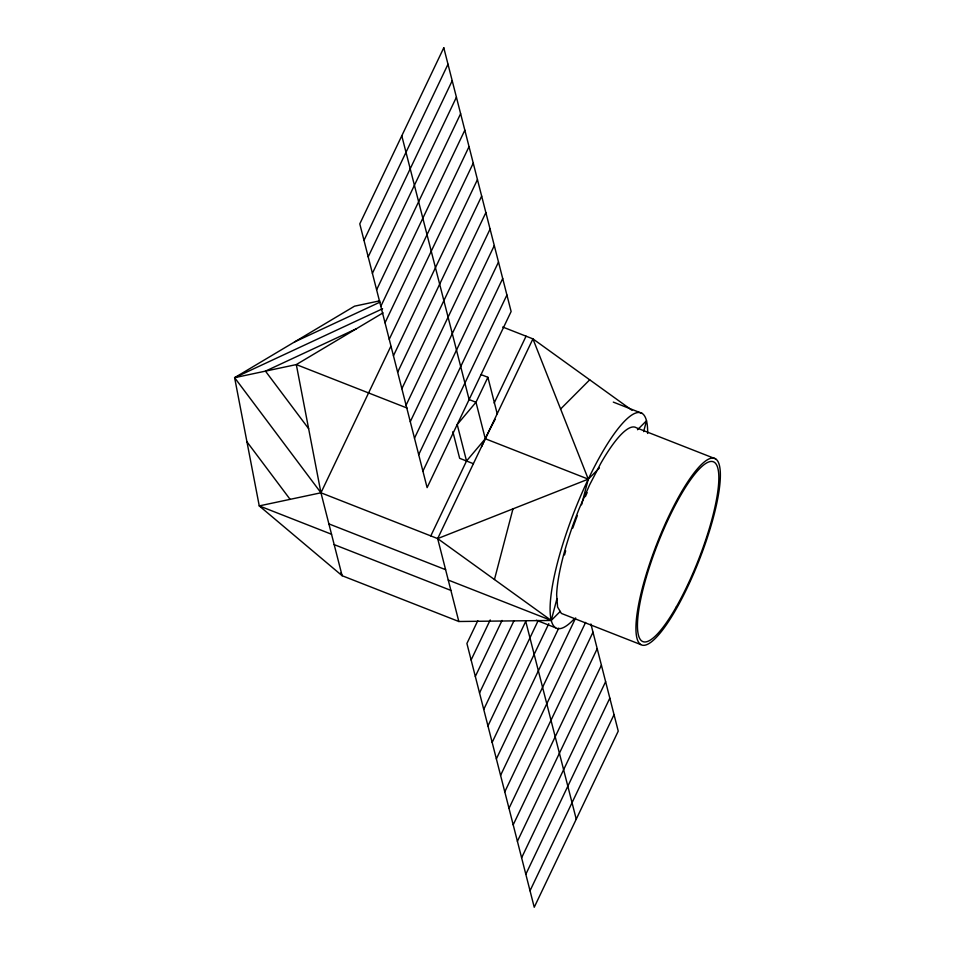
<?xml version="1.0" encoding="UTF-8"?>
<svg xmlns="http://www.w3.org/2000/svg" width="955" height="955" viewBox="0 0 955 955"><rect width="100%" height="100%" fill="white"/><g stroke="black" fill="none" stroke-linecap="round" stroke-linejoin="round"><path stroke-width="1.43" d="M494.451 579.53L512.978 508.872M379.756 300.825L354.52 306.185L234.62 377.679L259.259 505.899L342.117 575.71L458.83 621.502L551.238 620.464L556.944 598.678M581.571 504.753L588.28 479.147L599.382 468.022M643.646 431.636L646.499 420.749L637.522 429.75M585.367 496.624L587.146 492.589M363.998 240.362L448.002 64.236M368.2 256.847L452.204 80.721M372.414 273.333L456.418 97.207M376.616 289.807L460.62 113.693M380.83 306.292L464.834 130.178M385.032 322.778L469.036 146.652M389.246 339.264L473.25 163.138M390.81 346.343L320.952 492.792L342.117 575.71L340.708 573.107M393.448 355.749L477.452 179.624M397.662 372.235L481.666 196.109M401.864 388.721L485.88 212.595M406.078 405.207L490.082 229.081M410.28 421.692L494.296 245.566M414.494 438.178L498.498 262.052M418.696 454.664L502.712 278.538M422.91 471.137L506.914 295.023M481.022 374.599L487.898 377.297L475.984 402.258L457.218 424.533L466.529 461.002L430.8 535.898M494.165 403.058L526.062 336.184M458.83 621.502L437.665 538.596L532.926 338.882L502.712 327.028M477.798 620.678L466.911 643.491L534.239 907.25L618.243 731.124L590.894 623.973M471.113 659.977L490.213 619.95M475.327 676.462L502.055 620.428M479.529 692.948L513.897 620.905M483.743 709.434L525.739 621.371L576.247 819.187M487.945 725.919L538.226 620.511M492.159 742.405L548.803 623.651M496.361 758.891L558.735 628.127M500.575 775.376L575.674 617.933M504.777 791.862L585.606 622.409M508.991 808.348L592.995 632.222M513.193 824.822L597.209 648.708M517.407 841.307L601.411 665.193M521.609 857.793L605.625 681.667M525.823 874.279L609.827 698.153M530.025 890.764L614.041 714.638M466.529 461.002L485.295 438.739L475.984 402.258L469.12 399.56L401.792 135.813M560.609 409.015L589.713 379.815M448.253 580.055L551.238 620.464L560.215 611.451M383.05 312.858L296.313 364.583L234.62 377.679L320.952 492.792L437.665 538.596L551.238 620.464M294.57 341.938L380.018 302.126M234.62 377.679L382.585 308.752M356.263 328.83L265.466 371.137L308.632 428.688M437.665 538.596L588.28 479.147L532.926 338.882L631.995 410.292M613.301 402.103L642.13 413.42M715.629 458.877A100.203 22.693 -68.6 0 0 642.512 587.48A100.203 22.693 -68.6 0 0 676.331 608.777A100.203 22.693 -68.6 0 0 715.629 458.877L636.34 427.768A100.203 22.693 -68.6 0 0 600.695 463.533L589.701 484.698L579.339 508.299A100.203 22.693 -68.6 0 0 556.646 594.846L557.613 607.094L561.397 613.432L640.686 644.553M407.033 408.024L296.313 364.583L320.952 492.792L259.259 505.899L331.528 534.251M485.295 438.739L588.28 479.147M473.394 463.7L459.653 458.316L452.849 431.66M328.89 523.889L445.603 569.681M536.376 620.237L555.595 627.781M334.178 544.613L450.903 590.417M246.939 441.795L290.105 499.346M487.898 377.297L497.209 413.778M564.548 554.939A96.562 21.87 -68.6 0 1 565.658 550.832M572.797 528.055A96.562 21.87 -68.6 0 1 577.381 515.509M481.595 446.701A115.686 26.203 -68.6 0 1 495.144 419.4M574.492 618.625A115.686 26.203 -68.6 0 1 553.136 581.893A115.686 26.203 -68.6 0 1 608.013 442.989A115.686 26.203 -68.6 0 1 647.645 433.463M443.788 47.75L359.784 223.876L427.112 487.623L511.128 311.509L443.788 47.75M676.343 606.819A96.562 21.87 -68.6 0 0 714.304 462.268A96.562 21.87 -68.6 0 0 643.837 586.048A96.562 21.87 -68.6 0 0 676.343 606.819"/></g></svg>
